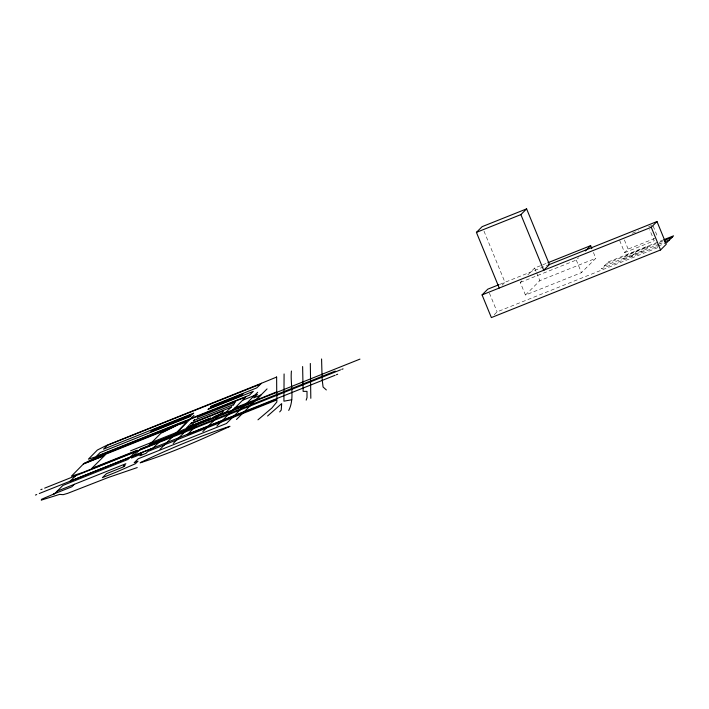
<?xml version="1.0" encoding="UTF-8"?>
<svg xmlns="http://www.w3.org/2000/svg" width="709" height="709" viewBox="0 0 709 709"><rect width="100%" height="100%" fill="white"/><g stroke="black" fill="none" stroke-linecap="round" stroke-linejoin="round"><path stroke-width="0.53" stroke-dasharray="3.54 2.66" d="M502.105 285.169L504.968 282.297L483.804 230.691M593.433 252.457L595.817 258.28L581.442 272.655L525.458 295.041L520.282 282.412L522.551 280.144M527.851 274.844L534.657 268.037L541.782 265.193M494.235 314.725L497.098 311.863L660.141 246.679M525.458 295.041L539.833 280.658L595.817 258.28M520.282 282.412L576.266 260.035L578.535 257.766M619.631 240.422L624.629 252.608L628.139 249.098L655.692 238.082M631.063 256.95L637.923 250.082M656.897 246.617L658.909 244.605M542.802 264.785L546.869 263.154M500.102 284.247L548.429 264.927M632.331 233.234L638.454 230.788M648.655 226.712L651.722 225.489M624.629 252.608L654.221 240.776L649.639 229.601M663.358 239.908L608.331 261.913L601.462 268.773L666.682 242.708M606.833 263.411L658.289 242.832M659.29 242.443L662.268 241.246L659.583 243.931L663.5 242.363M604.148 266.097L658.59 244.33M653.157 226.091L657.739 237.267M624.39 239.952L628.139 249.098M576.266 260.035L581.442 272.655M534.657 268.037L536.252 271.919M536.651 272.894L539.833 280.658M489.414 293.118L497.098 311.863M627.837 254.54L623.415 258.962L643.621 250.88L648.035 246.466L627.837 254.54"/><path stroke-width="1.06" d="M321.576 358.976L322.116 378.969L323.074 387.008L326.344 389.941M196.198 425.843L149.803 444.383L160.908 433.261L186.21 420.854L245.775 397.04L233.952 408.978L276.723 391.864L276.625 376.949M288.731 410.449C294.935 398.405 290.087 384.074 291.426 371.029M306.182 400.124L307.015 397.598L307.006 391.368L303.124 391.359L302.619 366.553M174.618 434.723L165.498 439.332L139.824 449.657M233.11 405.193L234.236 403.846M279.701 411.911L281.225 410.103L281.677 403.625L267.577 416.006M232.676 410.582L233.429 409.722M175.043 434.298L186.644 422.103L178.695 424.549M136.332 451.057L82.545 472.531L71.423 476.173L83.343 464.058L104.542 455.603L91.736 468.419L137.121 450.268L127.966 459.432L62.835 485.461L55.497 492.87L53.414 494.146L71.822 486.791L74.348 484.3M191.891 422.511L186.724 427.713L210.741 418.053L190.561 426.118L194.071 422.608L223.619 410.795C221.164 415.589 214.995 414.747 212.062 418.824M184.384 432.304L189.312 427.332M54.69 493.641L41.707 499.207L41.228 500.129L59.68 494.377L63.172 494.669L67.594 493.375L108.131 477.538L137.227 467.568M335.215 371.082L140.612 448.868L131.387 458.058L141.844 453.875L140.001 455.719L146.063 453.299L147.897 451.456L276.891 399.894L276.829 402.012L271.91 407.994L257.961 419.825M148.438 445.739L149.369 444.818L195.773 426.269M159.986 449.364L193.982 415.35M193.229 421.146L194.62 419.746M197.279 417.938L198.148 417.069L235.175 402.287L234.342 403.12M173.209 443.479L190.65 426.029M202.827 431.595L220.198 414.216M213.834 417.087L226.41 411.858L231.71 406.594M216.874 426.02L235.069 407.826L256.64 399.211L260.974 394.984L253.769 397.864L257.42 394.319L242.992 400.089M276.599 377.082L261.461 383.268L256.8 387.885L211.477 406L210.564 406.913L243.143 393.761L241.087 395.817L208.907 408.544L207.985 409.456L253.299 391.35L249.497 395.152L192.653 417.716L186.21 420.854M257.686 392.29L226.446 423.503L138.255 458.75L134.196 462.711L138.042 461.169L135.419 463.721L116.817 471.893L102.388 477.662L106.518 473.647L123.685 466.788L124.997 465.512L123.295 466.185L125.839 463.721L57.163 491.169M236.487 419.48L267.054 388.913M499.242 288.031L476.413 232.375L482.147 226.65L526.61 208.871L549.44 264.528L543.706 270.253L520.885 214.605L526.61 208.871M548.296 264.98L656.986 221.536L666.292 244.224L660.566 249.958L491.372 317.588L482.067 294.9L487.792 289.166L499.074 284.663M585.35 250.951L590.641 245.66L591.838 248.567M482.067 294.9L651.261 227.261L656.986 221.536M666.682 242.708L673.55 235.84L663.766 239.748M208.517 420.242L210.289 418.505M75.721 475.73L70.129 481.172L130.208 457.181M158.656 442.611L153.002 448.079L133.629 455.816M174.919 426.012L97.195 457.075A18.859 1.152 -22.3 0 0 93.251 458.785L83.316 463.837L104.967 455.178L106.12 454.026L162.76 431.418L161.679 432.499L186.449 420.348L96.247 456.41L100.111 452.581L190.189 416.573L191.164 415.634L150.627 431.941L152.586 429.982L192.715 414.047L193.69 413.108L103.549 449.143L107.413 445.314L260.602 384.083M476.413 232.375L520.885 214.605M547.889 262.747L590.641 245.66M261.461 383.268L106.394 445.482L97.372 450.029L88.403 459.148L97.993 456.126L182.169 422.467M193.92 420.446L233.616 404.573M191.191 423.211L231.01 407.294M130.598 450.8L359.95 359.117M253.716 402.171L197.199 424.762L187.265 434.706L243.781 412.115M40.821 489.68L42.097 489.166M44.658 488.146L340.506 369.876M341.782 369.362L343.059 368.857M664.227 240.466L672.052 237.338M664.475 241.973L669.367 240.023M35.45 495.05L36.726 494.536M39.287 493.517L335.135 375.247M336.412 374.733L337.688 374.228M243.515 412.452L276.909 399.105L276.776 392.369M291.78 399.761L283.928 401.188L284.087 373.962M651.261 227.261L660.566 249.958M310.32 363.469L310.817 398.316M140.462 462.534L140.178 462.853C170.887 453.095 200.7 439.872 229.973 426.322C201.498 435.22 168.99 449.027 140.462 462.534"/></g></svg>
